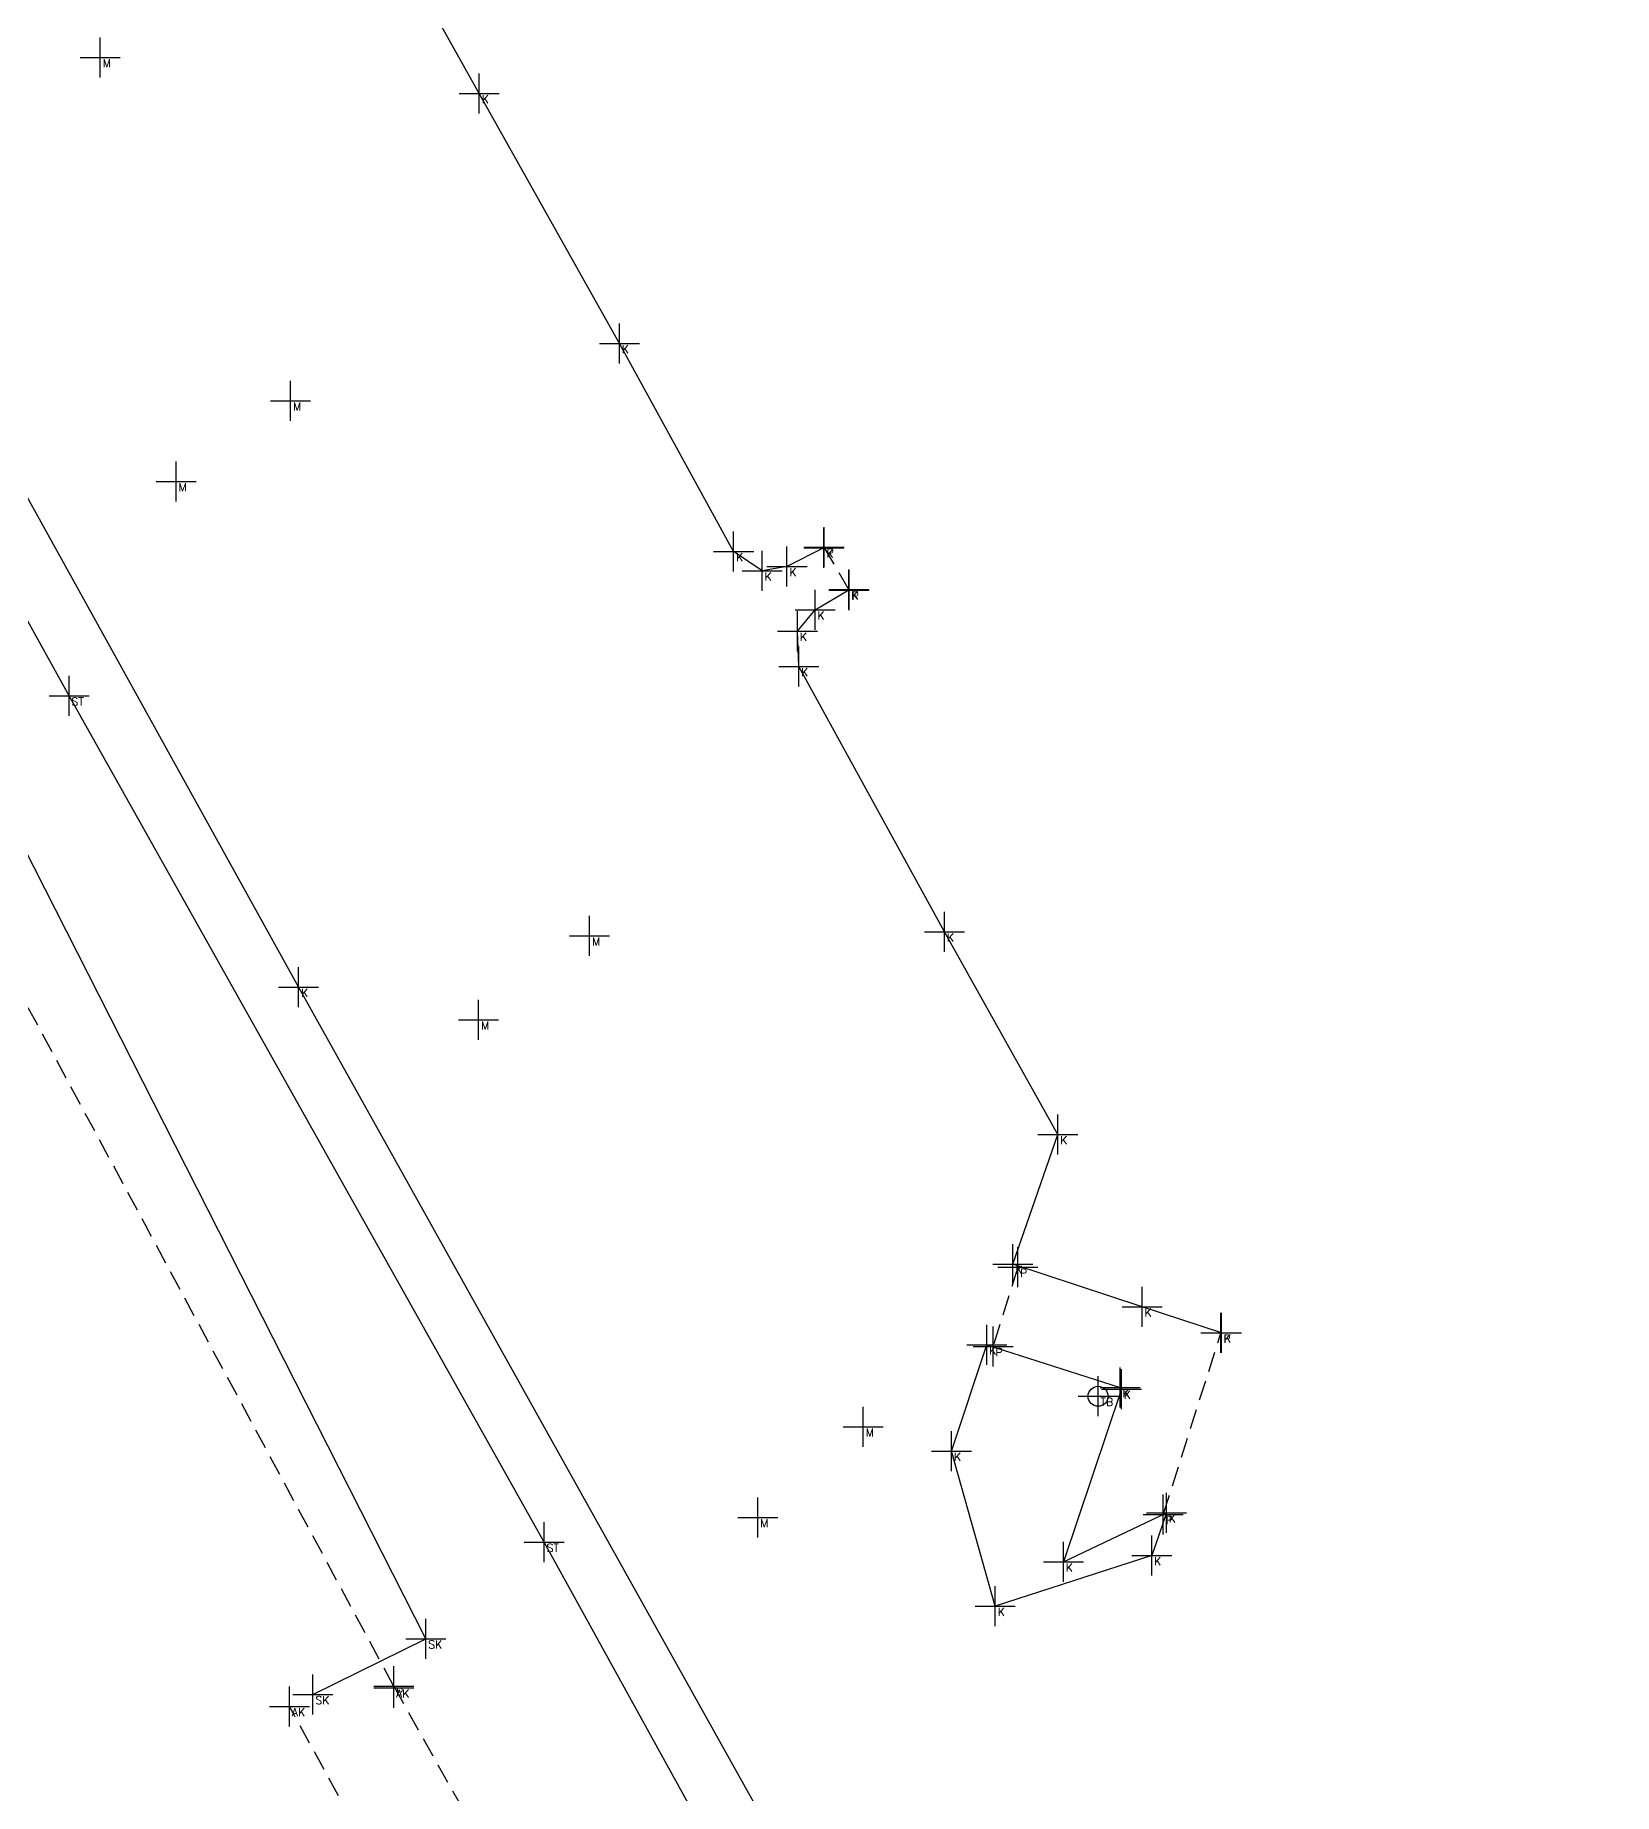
# Model space of a CAD drawing. Header units: metres. Extents: x 113488 to 113987, y 6281306 to 6282136.
# Drawn here: x 113649.52 to 113688.98, y 6281741.07 to 6281785.03 of the extents above; entities that cross this region are included whole.
import ezdxf
from ezdxf.enums import TextEntityAlignment as Align

# ---------------------------------------------------------------- set-up
doc = ezdxf.new("R2010")
doc.units = ezdxf.units.M
doc.header["$PDMODE"] = 2
doc.header["$PDSIZE"] = 0.5
doc.linetypes.add('DASHED', pattern=[0.75, 0.5, -0.25])
for name, color, linetype in [('M-2VA', 7, 'Continuous'), ('M-3YTOR', 7, 'Continuous'), ('M-4DETALJ', 7, 'Continuous'), ('M-BEF-BRUNNAR-INMÄTT', 7, 'Continuous'), ('M-BEF-SLÄNT', 4, 'Continuous'), ('M-BEF-STAKET', 81, 'STAKET'), ('M-BEF-VÄGKANT', 6, 'DASHED'), ('M-BEF-VÄGKANTSTÖD', 1, 'Continuous'), ('M-BRUNNAR', 3, 'Continuous'), ('M-BRUNNSLOCK', 1, 'Continuous'), ('pntdesc', 1, 'Continuous')]:
    doc.layers.add(name, color=color, linetype=linetype)
doc.styles.get("Standard").update_dxf_attribs({"font": 'simplex8.shx'})
doc.linetypes.add('STAKET', pattern='A,7,[134,morastr.shx,S=0.8,R=0,X=0,Y=0],0.6,[134,morastr.shx,S=0.8,R=0,X=0,Y=0],1', length=8.6)

# ---------------------------------------------------------------- blocks, each defined once
blk = doc.blocks.new('meas')
at = {"color": 0}
blk.add_point((0, 0), dxfattribs=at)
at = {"layer": 'pntdesc'}
blk.add_attdef('PNTDESC', text='', height=1, dxfattribs=at).set_placement((0.3, -0.21), align=Align.TOP_LEFT)
blk = doc.blocks.new('TB')
at = {"layer": 'M-BRUNNAR', "ltscale": 0.1}
blk.add_circle((0, 0), 0.25, dxfattribs=at)
at = {"layer": 'M-BRUNNSLOCK', "ltscale": 0.1}
blk.add_circle((0, 0), 0.25, dxfattribs=at)

msp = doc.modelspace()

# ---------------------------------------------------------------- linework, layer by layer
at = {"layer": 'M-BEF-SLÄNT'}
msp.add_polyline3d([(113656.464, 6281743.552, 7.115), (113659.286, 6281744.946, 6.786), (113648.675, 6281765.851, 6.593), (113640.579, 6281782.223, 6.444), (113634.882, 6281794.76, 6.43), (113631.219, 6281804.937, 6.476), (113628.528, 6281810.606, 6.393), (113623.549, 6281829.201, 6.504), (113619.761, 6281847.687, 6.578), (113617.454, 6281864.687, 6.559), (113616.853, 6281887.944, 6.774), (113617.827, 6281909.08, 6.914), (113621.037, 6281928.832, 6.936), (113625.211, 6281941.081, 7.091), (113629.905, 6281955.388, 7.237), (113631.975, 6281961.83, 7.213)], dxfattribs=at)
at = {"layer": 'M-BEF-STAKET'}
msp.add_polyline3d([(113688.975, 6281697.941, 7.223), (113675.495, 6281723.331, 7.045), (113662.243, 6281747.36, 6.855), (113650.368, 6281768.516, 6.707), (113642.004, 6281783.611, 6.581), (113635.591, 6281795.015, 6.502), (113631.221, 6281804.94, 6.478), (113628.527, 6281810.608, 6.404), (113623.574, 6281829.176, 6.515), (113620.961, 6281847.676, 6.702), (113619.798, 6281865.347, 6.857), (113619.1, 6281887.982, 6.993), (113619.108, 6281887.983, 6.995), (113620.427, 6281909.281, 7.07), (113623.654, 6281929.529, 7.164), (113626.101, 6281940.751, 7.14), (113630.359, 6281955.352, 7.373), (113633.518, 6281962.045, 7.43), (113637.928, 6281969.113, 7.588)], dxfattribs=at)
at = {"layer": 'M-BEF-VÄGKANT'}
for points in [[(113663.488, 6281990.581, 5.641), (113646.898, 6281986.593, 5.519), (113639.6, 6281981.378, 5.278), (113628.881, 6281967.063, 5.039), (113624.625, 6281955.785, 4.822), (113621.846, 6281948.489, 4.99), (113617.443, 6281932.404, 5.143), (113614.062, 6281916.175, 5.089), (113613.902, 6281914.861, 5.041), (113612.522, 6281897.007, 5.172), (113612.625, 6281873.86, 5.081), (113614.132, 6281859.527, 4.954), (113616.592, 6281844.279, 5.057), (113621.651, 6281823.217, 5.182), (113629.442, 6281800.168, 5.26), (113638.368, 6281780.844, 5.487), (113648.63, 6281762.051, 5.908), (113658.481, 6281743.76, 6.444), (113670.157, 6281723.01, 6.79)], [(113669.868, 6281771.158, 6.974), (113669.24, 6281772.232, 6.949)], [(113674.077, 6281754.232, 6.925), (113673.463, 6281752.253, 6.913)], [(113677.716, 6281748.056, 7.027), (113679.156, 6281752.59, 7.015)], [(113681.112, 6281695.444, 7.737), (113667.582, 6281721.961, 7.5), (113655.875, 6281743.256, 7.137)]]:
    msp.add_polyline3d(points, dxfattribs=at)
at = {"layer": 'M-BEF-VÄGKANTSTÖD'}
for points in [[(113669.234, 6281772.214, 6.946), (113668.311, 6281771.752, 6.833), (113667.69, 6281771.639, 6.776), (113666.978, 6281772.124, 6.752), (113664.122, 6281777.323, 6.674), (113660.62, 6281783.576, 6.61), (113651.796, 6281799.345, 6.374), (113649.499, 6281794.287, 6.294), (113647.991, 6281796.966, 6.293), (113649.092, 6281801.181, 6.314), (113653.249, 6281802.813, 6.435), (113656.826, 6281801.316, 6.511), (113658.001, 6281799.068, 6.538), (113661.433, 6281800.031, 6.628), (113661.878, 6281801.147, 6.687), (113662.699, 6281801.293, 6.745), (113664.114, 6281800.343, 6.769), (113666.083, 6281796.855, 6.83)], [(113637.567, 6281794.636, 6.371), (113644.382, 6281782.388, 6.473), (113656.106, 6281761.236, 6.65), (113669.656, 6281736.955, 6.808), (113679.879, 6281718.659, 7.009), (113685.596, 6281722.775, 7.198), (113680.239, 6281732.414, 7.088), (113679.793, 6281736.403, 7.078), (113682.119, 6281739.32, 7.052)], [(113679.171, 6281752.593, 7.034), (113677.186, 6281753.241, 7.056), (113673.958, 6281754.31, 6.926), (113675.08, 6281757.553, 6.96), (113672.246, 6281762.621, 6.888), (113668.603, 6281769.247, 6.784), (113668.574, 6281770.132, 6.801), (113669.012, 6281770.666, 6.846), (113669.855, 6281771.169, 6.98), (113669.858, 6281771.173, 6.982)], [(113676.669, 6281751.183, 7.072), (113675.218, 6281746.866, 7.055), (113677.793, 6281748.092, 7.039), (113677.427, 6281747.032, 7.012), (113673.516, 6281745.762, 6.909), (113672.423, 6281749.639, 6.884), (113673.305, 6281752.293, 6.91), (113676.638, 6281751.226, 7.039)]]:
    msp.add_polyline3d(points, dxfattribs=at)

# ---------------------------------------------------------------- block references
at = {"layer": 'M-2VA', "color": 50}
ref = msp.add_blockref('meas', (113676.086, 6281751.007, 7.179), dxfattribs=dict(at, xscale=0.2, yscale=0.2, zscale=0.2))
ref.add_attrib('PNTDESC', 'TB', dxfattribs={"layer": 'pntdesc', "height": 0.2}).set_placement((113676.146, 6281750.965, 7.179), align=Align.TOP_LEFT)
at = {"layer": 'M-3YTOR', "color": 90}
ref = msp.add_blockref('meas', (113651.149, 6281784.474, 6.286), dxfattribs=dict(at, xscale=0.2, yscale=0.2, zscale=0.2))
ref.add_attrib('PNTDESC', 'M', dxfattribs={"layer": 'pntdesc', "height": 0.2}).set_placement((113651.209, 6281784.432, 6.286), align=Align.TOP_LEFT)
at = {"layer": 'M-3YTOR', "color": 130}
ref = msp.add_blockref('meas', (113660.62, 6281783.576, 6.61), dxfattribs=dict(at, xscale=0.2, yscale=0.2, zscale=0.2))
ref.add_attrib('PNTDESC', 'K', dxfattribs={"layer": 'pntdesc', "height": 0.2}).set_placement((113660.68, 6281783.534, 6.61), align=Align.TOP_LEFT)
ref = msp.add_blockref('meas', (113664.122, 6281777.323, 6.674), dxfattribs=dict(at, xscale=0.2, yscale=0.2, zscale=0.2))
ref.add_attrib('PNTDESC', 'K', dxfattribs={"layer": 'pntdesc', "height": 0.2}).set_placement((113664.182, 6281777.281, 6.674), align=Align.TOP_LEFT)
at = {"layer": 'M-3YTOR', "color": 90}
ref = msp.add_blockref('meas', (113655.904, 6281775.894, 6.393), dxfattribs=dict(at, xscale=0.2, yscale=0.2, zscale=0.2))
ref.add_attrib('PNTDESC', 'M', dxfattribs={"layer": 'pntdesc', "height": 0.2}).set_placement((113655.964, 6281775.852, 6.393), align=Align.TOP_LEFT)
ref = msp.add_blockref('meas', (113653.044, 6281773.874, 6.487), dxfattribs=dict(at, xscale=0.2, yscale=0.2, zscale=0.2))
ref.add_attrib('PNTDESC', 'M', dxfattribs={"layer": 'pntdesc', "height": 0.2}).set_placement((113653.104, 6281773.832, 6.487), align=Align.TOP_LEFT)
at = {"layer": 'M-3YTOR', "color": 130}
ref = msp.add_blockref('meas', (113669.234, 6281772.214, 6.946), dxfattribs=dict(at, xscale=0.2, yscale=0.2, zscale=0.2))
ref.add_attrib('PNTDESC', 'K', dxfattribs={"layer": 'pntdesc', "height": 0.2}).set_placement((113669.294, 6281772.172, 6.946), align=Align.TOP_LEFT)
at = {"layer": 'M-3YTOR', "color": 164}
ref = msp.add_blockref('meas', (113669.24, 6281772.232, 6.949), dxfattribs=dict(at, xscale=0.2, yscale=0.2, zscale=0.2))
ref.add_attrib('PNTDESC', 'P', dxfattribs={"layer": 'pntdesc', "height": 0.2}).set_placement((113669.3, 6281772.19, 6.949), align=Align.TOP_LEFT)
at = {"layer": 'M-3YTOR', "color": 130}
ref = msp.add_blockref('meas', (113666.978, 6281772.124, 6.752), dxfattribs=dict(at, xscale=0.2, yscale=0.2, zscale=0.2))
ref.add_attrib('PNTDESC', 'K', dxfattribs={"layer": 'pntdesc', "height": 0.2}).set_placement((113667.038, 6281772.082, 6.752), align=Align.TOP_LEFT)
ref = msp.add_blockref('meas', (113668.311, 6281771.752, 6.833), dxfattribs=dict(at, xscale=0.2, yscale=0.2, zscale=0.2))
ref.add_attrib('PNTDESC', 'K', dxfattribs={"layer": 'pntdesc', "height": 0.2}).set_placement((113668.371, 6281771.71, 6.833), align=Align.TOP_LEFT)
ref = msp.add_blockref('meas', (113667.69, 6281771.639, 6.776), dxfattribs=dict(at, xscale=0.2, yscale=0.2, zscale=0.2))
ref.add_attrib('PNTDESC', 'K', dxfattribs={"layer": 'pntdesc', "height": 0.2}).set_placement((113667.75, 6281771.597, 6.776), align=Align.TOP_LEFT)
ref = msp.add_blockref('meas', (113669.855, 6281771.169, 6.98), dxfattribs=dict(at, xscale=0.2, yscale=0.2, zscale=0.2))
ref.add_attrib('PNTDESC', 'K', dxfattribs={"layer": 'pntdesc', "height": 0.2}).set_placement((113669.915, 6281771.127, 6.98), align=Align.TOP_LEFT)
ref = msp.add_blockref('meas', (113669.858, 6281771.173, 6.982), dxfattribs=dict(at, xscale=0.2, yscale=0.2, zscale=0.2))
ref.add_attrib('PNTDESC', 'K', dxfattribs={"layer": 'pntdesc', "height": 0.2}).set_placement((113669.918, 6281771.131, 6.982), align=Align.TOP_LEFT)
at = {"layer": 'M-3YTOR', "color": 164}
ref = msp.add_blockref('meas', (113669.868, 6281771.158, 6.974), dxfattribs=dict(at, xscale=0.2, yscale=0.2, zscale=0.2))
ref.add_attrib('PNTDESC', 'P', dxfattribs={"layer": 'pntdesc', "height": 0.2}).set_placement((113669.928, 6281771.116, 6.974), align=Align.TOP_LEFT)
at = {"layer": 'M-3YTOR', "color": 130}
ref = msp.add_blockref('meas', (113669.012, 6281770.666, 6.846), dxfattribs=dict(at, xscale=0.2, yscale=0.2, zscale=0.2))
ref.add_attrib('PNTDESC', 'K', dxfattribs={"layer": 'pntdesc', "height": 0.2}).set_placement((113669.072, 6281770.624, 6.846), align=Align.TOP_LEFT)
ref = msp.add_blockref('meas', (113668.574, 6281770.132, 6.801), dxfattribs=dict(at, xscale=0.2, yscale=0.2, zscale=0.2))
ref.add_attrib('PNTDESC', 'K', dxfattribs={"layer": 'pntdesc', "height": 0.2}).set_placement((113668.634, 6281770.09, 6.801), align=Align.TOP_LEFT)
ref = msp.add_blockref('meas', (113668.603, 6281769.247, 6.784), dxfattribs=dict(at, xscale=0.2, yscale=0.2, zscale=0.2))
ref.add_attrib('PNTDESC', 'K', dxfattribs={"layer": 'pntdesc', "height": 0.2}).set_placement((113668.663, 6281769.205, 6.784), align=Align.TOP_LEFT)
at = {"layer": 'M-3YTOR', "color": 90}
ref = msp.add_blockref('meas', (113663.379, 6281762.516, 6.632), dxfattribs=dict(at, xscale=0.2, yscale=0.2, zscale=0.2))
ref.add_attrib('PNTDESC', 'M', dxfattribs={"layer": 'pntdesc', "height": 0.2}).set_placement((113663.439, 6281762.474, 6.632), align=Align.TOP_LEFT)
at = {"layer": 'M-3YTOR', "color": 130}
ref = msp.add_blockref('meas', (113672.246, 6281762.621, 6.888), dxfattribs=dict(at, xscale=0.2, yscale=0.2, zscale=0.2))
ref.add_attrib('PNTDESC', 'K', dxfattribs={"layer": 'pntdesc', "height": 0.2}).set_placement((113672.306, 6281762.579, 6.888), align=Align.TOP_LEFT)
ref = msp.add_blockref('meas', (113656.106, 6281761.236, 6.65), dxfattribs=dict(at, xscale=0.2, yscale=0.2, zscale=0.2))
ref.add_attrib('PNTDESC', 'K', dxfattribs={"layer": 'pntdesc', "height": 0.2}).set_placement((113656.166, 6281761.194, 6.65), align=Align.TOP_LEFT)
at = {"layer": 'M-3YTOR', "color": 90}
ref = msp.add_blockref('meas', (113660.604, 6281760.418, 6.642), dxfattribs=dict(at, xscale=0.2, yscale=0.2, zscale=0.2))
ref.add_attrib('PNTDESC', 'M', dxfattribs={"layer": 'pntdesc', "height": 0.2}).set_placement((113660.664, 6281760.376, 6.642), align=Align.TOP_LEFT)
at = {"layer": 'M-3YTOR', "color": 130}
ref = msp.add_blockref('meas', (113675.08, 6281757.553, 6.96), dxfattribs=dict(at, xscale=0.2, yscale=0.2, zscale=0.2))
ref.add_attrib('PNTDESC', 'K', dxfattribs={"layer": 'pntdesc', "height": 0.2}).set_placement((113675.14, 6281757.511, 6.96), align=Align.TOP_LEFT)
ref = msp.add_blockref('meas', (113673.958, 6281754.31, 6.926), dxfattribs=dict(at, xscale=0.2, yscale=0.2, zscale=0.2))
ref.add_attrib('PNTDESC', 'K', dxfattribs={"layer": 'pntdesc', "height": 0.2}).set_placement((113674.018, 6281754.268, 6.926), align=Align.TOP_LEFT)
at = {"layer": 'M-3YTOR', "color": 164}
ref = msp.add_blockref('meas', (113674.077, 6281754.232, 6.925), dxfattribs=dict(at, xscale=0.2, yscale=0.2, zscale=0.2))
ref.add_attrib('PNTDESC', 'P', dxfattribs={"layer": 'pntdesc', "height": 0.2}).set_placement((113674.137, 6281754.19, 6.925), align=Align.TOP_LEFT)
at = {"layer": 'M-3YTOR', "color": 130}
ref = msp.add_blockref('meas', (113677.186, 6281753.241, 7.056), dxfattribs=dict(at, xscale=0.2, yscale=0.2, zscale=0.2))
ref.add_attrib('PNTDESC', 'K', dxfattribs={"layer": 'pntdesc', "height": 0.2}).set_placement((113677.246, 6281753.199, 7.056), align=Align.TOP_LEFT)
at = {"layer": 'M-3YTOR', "color": 164}
ref = msp.add_blockref('meas', (113679.156, 6281752.59, 7.015), dxfattribs=dict(at, xscale=0.2, yscale=0.2, zscale=0.2))
ref.add_attrib('PNTDESC', 'P', dxfattribs={"layer": 'pntdesc', "height": 0.2}).set_placement((113679.216, 6281752.548, 7.015), align=Align.TOP_LEFT)
at = {"layer": 'M-3YTOR', "color": 130}
ref = msp.add_blockref('meas', (113679.171, 6281752.593, 7.034), dxfattribs=dict(at, xscale=0.2, yscale=0.2, zscale=0.2))
ref.add_attrib('PNTDESC', 'K', dxfattribs={"layer": 'pntdesc', "height": 0.2}).set_placement((113679.231, 6281752.551, 7.034), align=Align.TOP_LEFT)
ref = msp.add_blockref('meas', (113673.305, 6281752.293, 6.91), dxfattribs=dict(at, xscale=0.2, yscale=0.2, zscale=0.2))
ref.add_attrib('PNTDESC', 'K', dxfattribs={"layer": 'pntdesc', "height": 0.2}).set_placement((113673.365, 6281752.251, 6.91), align=Align.TOP_LEFT)
at = {"layer": 'M-3YTOR', "color": 164}
ref = msp.add_blockref('meas', (113673.463, 6281752.253, 6.913), dxfattribs=dict(at, xscale=0.2, yscale=0.2, zscale=0.2))
ref.add_attrib('PNTDESC', 'P', dxfattribs={"layer": 'pntdesc', "height": 0.2}).set_placement((113673.523, 6281752.211, 6.913), align=Align.TOP_LEFT)
at = {"layer": 'M-3YTOR', "color": 130}
ref = msp.add_blockref('meas', (113676.638, 6281751.226, 7.039), dxfattribs=dict(at, xscale=0.2, yscale=0.2, zscale=0.2))
ref.add_attrib('PNTDESC', 'K', dxfattribs={"layer": 'pntdesc', "height": 0.2}).set_placement((113676.698, 6281751.184, 7.039), align=Align.TOP_LEFT)
ref = msp.add_blockref('meas', (113676.669, 6281751.183, 7.072), dxfattribs=dict(at, xscale=0.2, yscale=0.2, zscale=0.2))
ref.add_attrib('PNTDESC', 'K', dxfattribs={"layer": 'pntdesc', "height": 0.2}).set_placement((113676.729, 6281751.141, 7.072), align=Align.TOP_LEFT)
at = {"layer": 'M-3YTOR', "color": 90}
ref = msp.add_blockref('meas', (113670.218, 6281750.242, 6.819), dxfattribs=dict(at, xscale=0.2, yscale=0.2, zscale=0.2))
ref.add_attrib('PNTDESC', 'M', dxfattribs={"layer": 'pntdesc', "height": 0.2}).set_placement((113670.278, 6281750.2, 6.819), align=Align.TOP_LEFT)
at = {"layer": 'M-3YTOR', "color": 130}
ref = msp.add_blockref('meas', (113672.423, 6281749.639, 6.884), dxfattribs=dict(at, xscale=0.2, yscale=0.2, zscale=0.2))
ref.add_attrib('PNTDESC', 'K', dxfattribs={"layer": 'pntdesc', "height": 0.2}).set_placement((113672.483, 6281749.597, 6.884), align=Align.TOP_LEFT)
at = {"layer": 'M-3YTOR', "color": 90}
ref = msp.add_blockref('meas', (113667.581, 6281747.976, 6.766), dxfattribs=dict(at, xscale=0.2, yscale=0.2, zscale=0.2))
ref.add_attrib('PNTDESC', 'M', dxfattribs={"layer": 'pntdesc', "height": 0.2}).set_placement((113667.641, 6281747.934, 6.766), align=Align.TOP_LEFT)
at = {"layer": 'M-3YTOR', "color": 164}
ref = msp.add_blockref('meas', (113677.716, 6281748.056, 7.027), dxfattribs=dict(at, xscale=0.2, yscale=0.2, zscale=0.2))
ref.add_attrib('PNTDESC', 'P', dxfattribs={"layer": 'pntdesc', "height": 0.2}).set_placement((113677.776, 6281748.014, 7.027), align=Align.TOP_LEFT)
at = {"layer": 'M-3YTOR', "color": 130}
ref = msp.add_blockref('meas', (113677.793, 6281748.092, 7.039), dxfattribs=dict(at, xscale=0.2, yscale=0.2, zscale=0.2))
ref.add_attrib('PNTDESC', 'K', dxfattribs={"layer": 'pntdesc', "height": 0.2}).set_placement((113677.853, 6281748.05, 7.039), align=Align.TOP_LEFT)
ref = msp.add_blockref('meas', (113675.218, 6281746.866, 7.055), dxfattribs=dict(at, xscale=0.2, yscale=0.2, zscale=0.2))
ref.add_attrib('PNTDESC', 'K', dxfattribs={"layer": 'pntdesc', "height": 0.2}).set_placement((113675.278, 6281746.824, 7.055), align=Align.TOP_LEFT)
ref = msp.add_blockref('meas', (113677.427, 6281747.032, 7.012), dxfattribs=dict(at, xscale=0.2, yscale=0.2, zscale=0.2))
ref.add_attrib('PNTDESC', 'K', dxfattribs={"layer": 'pntdesc', "height": 0.2}).set_placement((113677.487, 6281746.99, 7.012), align=Align.TOP_LEFT)
ref = msp.add_blockref('meas', (113673.516, 6281745.762, 6.909), dxfattribs=dict(at, xscale=0.2, yscale=0.2, zscale=0.2))
ref.add_attrib('PNTDESC', 'K', dxfattribs={"layer": 'pntdesc', "height": 0.2}).set_placement((113673.576, 6281745.72, 6.909), align=Align.TOP_LEFT)
at = {"layer": 'M-3YTOR', "color": 20}
ref = msp.add_blockref('meas', (113659.286, 6281744.946, 6.786), dxfattribs=dict(at, xscale=0.2, yscale=0.2, zscale=0.2))
ref.add_attrib('PNTDESC', 'SK', dxfattribs={"layer": 'pntdesc', "height": 0.2}).set_placement((113659.346, 6281744.904, 6.786), align=Align.TOP_LEFT)
at = {"layer": 'M-3YTOR', "color": 164}
ref = msp.add_blockref('meas', (113658.481, 6281743.76, 6.444), dxfattribs=dict(at, xscale=0.2, yscale=0.2, zscale=0.2))
ref.add_attrib('PNTDESC', 'P', dxfattribs={"layer": 'pntdesc', "height": 0.2}).set_placement((113658.541, 6281743.718, 6.444), align=Align.TOP_LEFT)
at = {"layer": 'M-3YTOR', "color": 28}
ref = msp.add_blockref('meas', (113658.482, 6281743.718, 6.436), dxfattribs=dict(at, xscale=0.2, yscale=0.2, zscale=0.2))
ref.add_attrib('PNTDESC', 'AK', dxfattribs={"layer": 'pntdesc', "height": 0.2}).set_placement((113658.542, 6281743.676, 6.436), align=Align.TOP_LEFT)
ref = msp.add_blockref('meas', (113655.875, 6281743.256, 7.137), dxfattribs=dict(at, xscale=0.2, yscale=0.2, zscale=0.2))
ref.add_attrib('PNTDESC', 'AK', dxfattribs={"layer": 'pntdesc', "height": 0.2}).set_placement((113655.935, 6281743.214, 7.137), align=Align.TOP_LEFT)
at = {"layer": 'M-3YTOR', "color": 20}
ref = msp.add_blockref('meas', (113656.464, 6281743.552, 7.115), dxfattribs=dict(at, xscale=0.2, yscale=0.2, zscale=0.2))
ref.add_attrib('PNTDESC', 'SK', dxfattribs={"layer": 'pntdesc', "height": 0.2}).set_placement((113656.524, 6281743.51, 7.115), align=Align.TOP_LEFT)
at = {"layer": 'M-4DETALJ', "color": 164}
ref = msp.add_blockref('meas', (113650.368, 6281768.516, 6.707), dxfattribs=dict(at, xscale=0.2, yscale=0.2, zscale=0.2))
ref.add_attrib('PNTDESC', 'ST', dxfattribs={"layer": 'pntdesc', "height": 0.2}).set_placement((113650.428, 6281768.474, 6.707), align=Align.TOP_LEFT)
ref = msp.add_blockref('meas', (113662.243, 6281747.36, 6.855), dxfattribs=dict(at, xscale=0.2, yscale=0.2, zscale=0.2))
ref.add_attrib('PNTDESC', 'ST', dxfattribs={"layer": 'pntdesc', "height": 0.2}).set_placement((113662.303, 6281747.318, 6.855), align=Align.TOP_LEFT)
at = {"layer": 'M-BEF-BRUNNAR-INMÄTT'}
msp.add_blockref('TB', (113676.086, 6281751.007, 7.179), dxfattribs=at)

doc.saveas('drawing.dxf')
